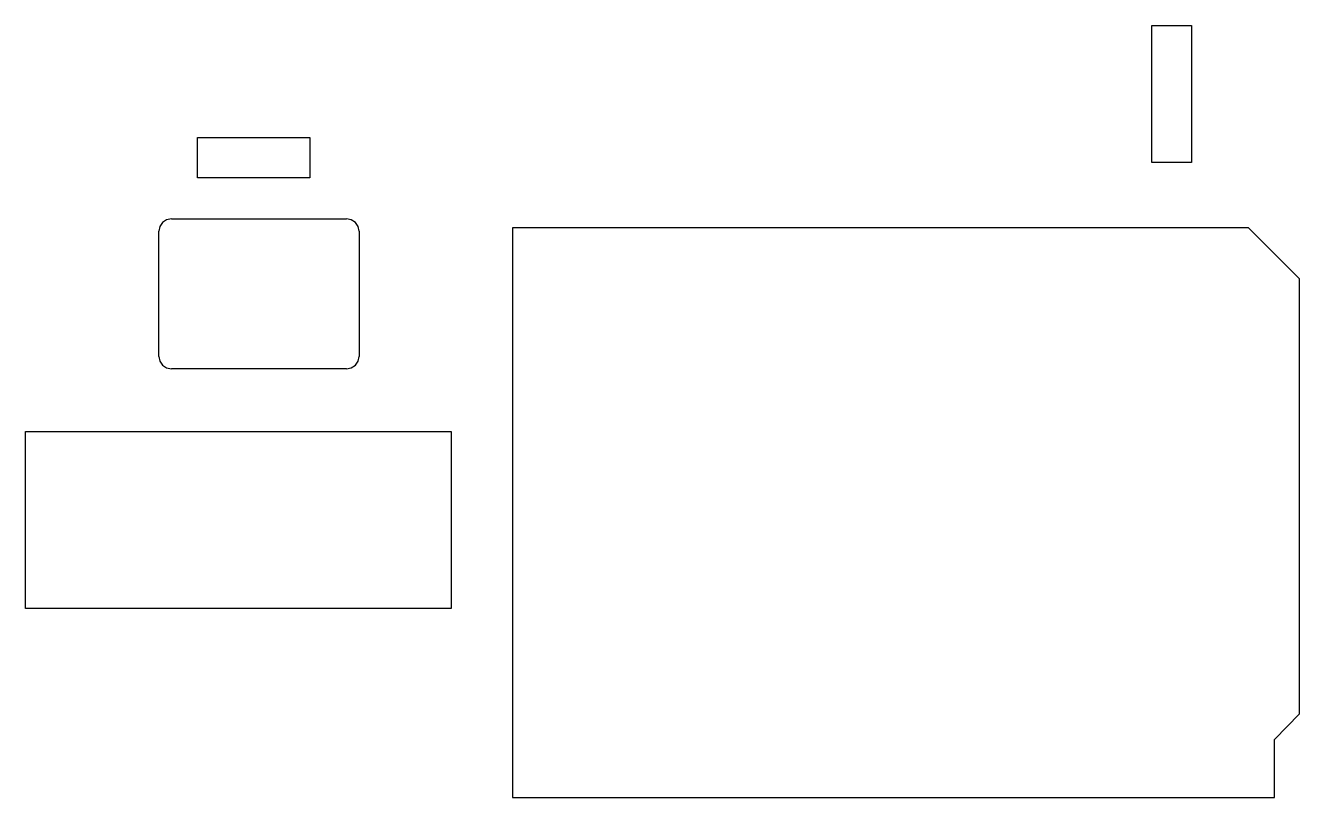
# Model space of a CAD drawing. Extents: x -1 to 227, y -163 to 85.
# Drawn here: x 89.4 to 227.4, y -162.8 to -79.2 of the extents above.
import ezdxf

# ---------------------------------------------------------------- set-up
doc = ezdxf.new("R2010")
doc.units = 0

msp = doc.modelspace()

# ---------------------------------------------------------------- linework, layer by layer
for p, q in [((211.377, -79.1649), (215.686, -79.1649)), ((211.377, -94.0036), (211.377, -79.1649)), ((215.686, -79.1649), (215.686, -94.0036)), ((108.044, -91.3081), (120.216, -91.3081)), ((108.044, -95.6599), (108.044, -91.3081)), ((120.216, -91.3081), (120.216, -95.6599)), ((215.686, -94.0036), (211.377, -94.0036)), ((120.216, -95.6599), (108.044, -95.6599)), ((104.261104, -100.503774), (103.967448, -100.94326)), ((104.70059, -100.210118), (104.261104, -100.503774)), ((105.219, -100.107), (104.70059, -100.210118)), ((105.219, -100.107), (124.184, -100.107)), ((124.70274, -100.209448), (124.18433, -100.10633)), ((125.142226, -100.503104), (124.70274, -100.209448)), ((125.435882, -100.94259), (125.142226, -100.503104)), ((103.864, -115.008), (103.864, -101.461)), ((103.967448, -100.94326), (103.86433, -101.46167)), ((125.539, -101.461), (125.435882, -100.94259)), ((125.539, -101.461), (125.539, -115.008)), ((221.853, -101.076), (142.159, -101.076)), ((142.159, -101.076), (142.159, -162.795)), ((227.38, -106.603), (221.853, -101.076)), ((227.38, -153.745), (227.38, -106.603)), ((103.864, -115.008), (103.967118, -115.52641)), ((103.967118, -115.52641), (104.260774, -115.965896)), ((125.141896, -115.966226), (125.435552, -115.52674)), ((125.435552, -115.52674), (125.53867, -115.00833)), ((104.260774, -115.965896), (104.70026, -116.259552)), ((104.70026, -116.259552), (105.21867, -116.36267)), ((124.184, -116.363), (105.219, -116.363)), ((124.184, -116.363), (124.70241, -116.259882)), ((124.70241, -116.259882), (125.141896, -115.966226)), ((89.4192, -142.33), (89.4192, -123.131)), ((89.4192, -123.131), (135.499, -123.131)), ((135.499, -123.131), (135.499, -142.33)), ((135.499, -142.33), (89.4192, -142.33)), ((224.671, -156.523), (227.38033, -153.74594)), ((224.671, -162.795), (224.671, -156.523)), ((142.159, -162.795), (224.671, -162.795))]:
    msp.add_line(p, q)

doc.saveas('drawing.dxf')
